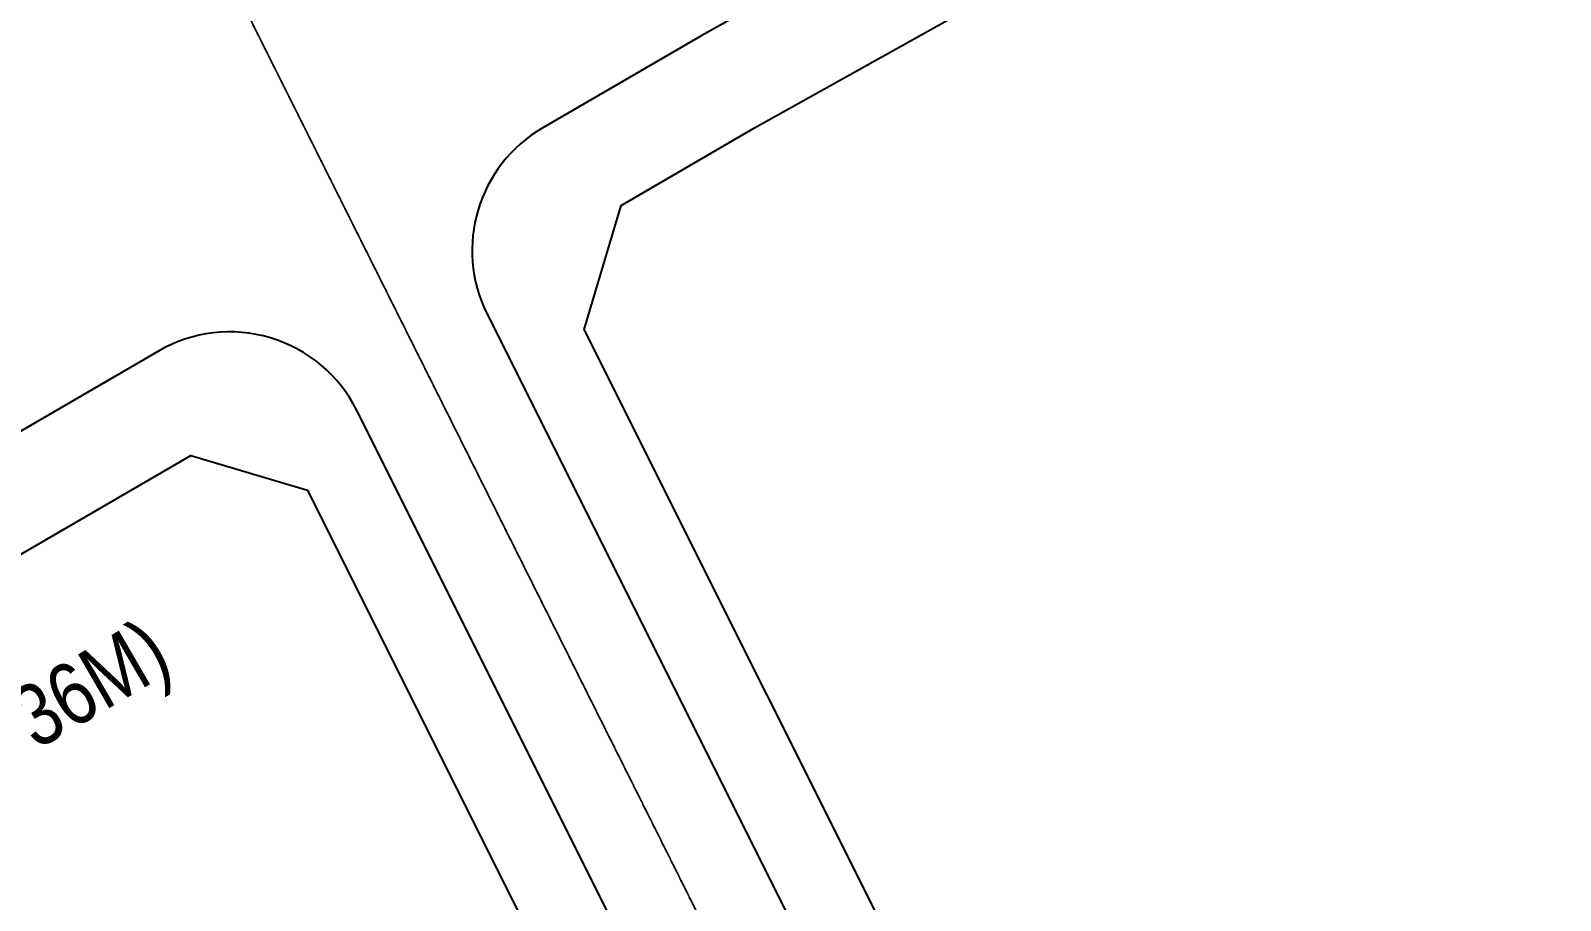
# Model space of a CAD drawing. Header units: millimetres. Extents: x 403824132 to 733479728, y 1974822364 to 2151530530.
# Drawn here: x 568807648 to 568894125, y 2062964930 to 2063014102 of the extents above; entities that cross this region are included whole.
import ezdxf

# ---------------------------------------------------------------- set-up
doc = ezdxf.new("R2010")
doc.units = ezdxf.units.MM
doc.linetypes.add('ACAD_ISO10W100', pattern=[18.5, 12, -3, 0.5, -3])
for name, color, linetype in [('ghi_chu', 7, 'Continuous'), ('LogDg', 7, 'Continuous'), ('TimDg', 222, 'Continuous'), ('ViaHeS', 32, 'Continuous')]:
    doc.layers.add(name, color=color, linetype=linetype)
doc.styles.add('avantH', font='', dxfattribs={"height": 10})
doc.styles.get('avantH').set_extended_font_data('.VnAvantH')

msp = doc.modelspace()

# ---------------------------------------------------------------- linework, layer by layer
at = {"layer": 'LogDg', "elevation": 0}
for points in [[(568937469, 2063262789), (568980933, 2063183950, -0.005576), (569002167, 2063144397, 0.422017), (569020073, 2063139043), (569033046, 2063146267), (569044762, 2063125228), (569030337, 2063117196, 0.404193), (569025077, 2063099849), (569032551, 2063085270), (569021837, 2063079777), (569015086, 2063092945, 0.424556), (568997123, 2063098385), (568845589, 2063013829), (568836605, 2063008610, 0.396001), (568833459, 2062998079), (568855605, 2062953799)], [(568847529, 2062949760), (568826085, 2062992634, 0.432664), (568814874, 2062995983), (568707033, 2062933325, 0.389772)]]:
    msp.add_lwpolyline(points, format="xyb", dxfattribs=at)
at = {"layer": 'TimDg', "linetype": 'ACAD_ISO10W100', "ltscale": 0.75, "elevation": 0}
msp.add_lwpolyline([(568865038, 2062924845), (568652879, 2063349038)], dxfattribs=at)
at = {"layer": 'ViaHeS', "elevation": 0}
msp.add_lwpolyline([(568859643, 2062955819), (568838940, 2062997213), (568841034, 2063004220), (568848568, 2063008598), (568938010, 2063058506), (568942020, 2063057298), (568964172, 2063014423), (568972194, 2063018568), (568949910, 2063061701), (568951157, 2063065842), (569000276, 2063093250), (569009614, 2063090423), (569016480, 2063077030), (569037908, 2063088017), (569030542, 2063102385), (569033473, 2063112052), (569047691, 2063119969), (569030117, 2063151526), (569016968, 2063144204), (569007590, 2063147018, 0.0056), (568986205, 2063186857), (568942071, 2063266910)], format="xyb", dxfattribs=at)
msp.add_lwpolyline([(568710188, 2062928196), (568816712, 2062990089), (568823294, 2062988122), (568843490, 2062947740)], dxfattribs=at)

# ---------------------------------------------------------------- texts
at = {"layer": 'ghi_chu', "style": 'avantH', "width": 0.85}
msp.add_text('®\xadêng trÇn nguyªn h·n (kÐo dµi - qh 36m)', height=3511.74, rotation=30.15744, dxfattribs=at).set_placement((568734760, 2062930869, 0))

doc.saveas('drawing.dxf')
